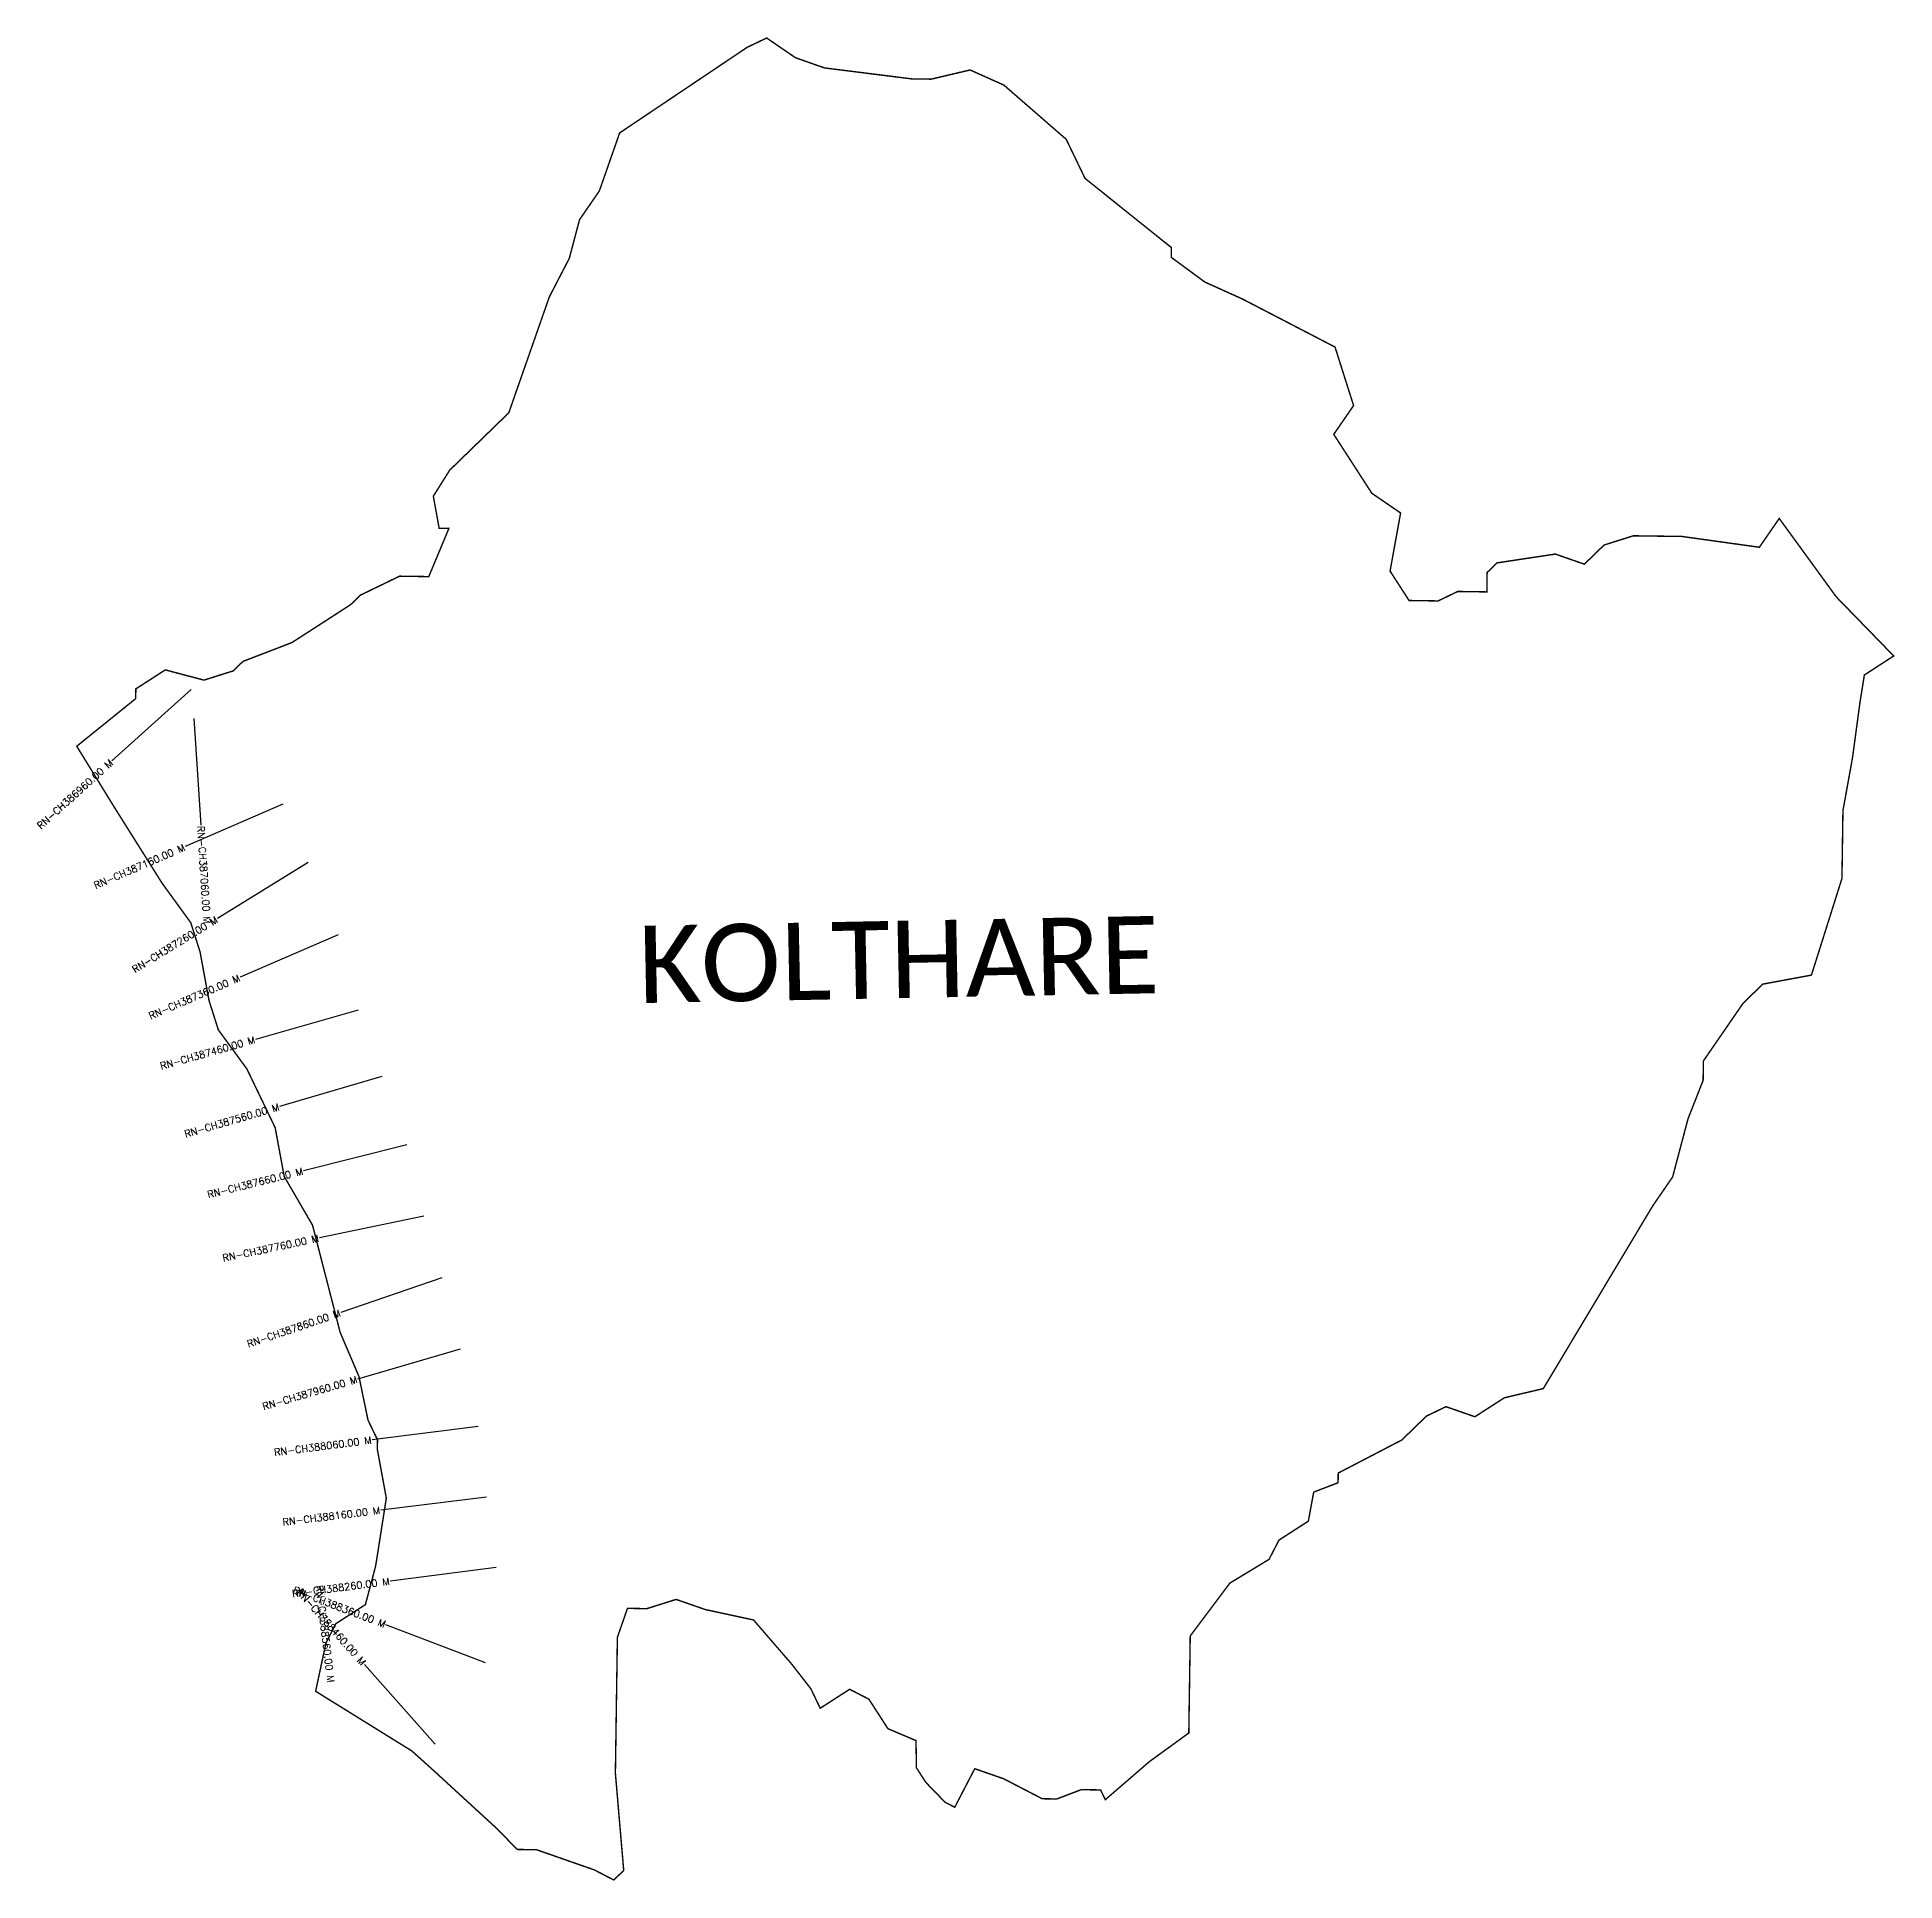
# Model space of a CAD drawing. Header units: metres. Extents: x 301591 to 304203, y 1951581 to 1954175.
import ezdxf
from ezdxf.enums import TextEntityAlignment as Align

# ---------------------------------------------------------------- set-up
doc = ezdxf.new("R2010")
doc.units = ezdxf.units.M
doc.header["$MEASUREMENT"] = 0
for name, color, linetype in [('CS', 134, 'Continuous'), ('CSMark', 6, 'Continuous'), ('VILLAGE NAME', 250, 'Continuous')]:
    doc.layers.add(name, color=color, linetype=linetype)
doc.styles.get("Standard").update_dxf_attribs({"font": 'simplex.shx'})

msp = doc.modelspace()

# ---------------------------------------------------------------- linework, layer by layer
at = {"color": 6, "const_width": 2, "flags": 128}
msp.add_lwpolyline([(301647, 1953177.2), (301729.9, 1953244.2), (301730.1, 1953257.9), (301771.5, 1953284.6), (301825.9, 1953270.2), (301867, 1953283.2), (301880.8, 1953296.6), (301925.7, 1953313.8), (301949.5, 1953323), (301976.2, 1953340.2), (302032.2, 1953376.4), (302046, 1953389.8), (302101, 1953416.4), (302142, 1953415.8), (302170.3, 1953483.6), (302156.6, 1953483.8), (302148.4, 1953528.9), (302171.4, 1953565.5), (302209.3, 1953602.3), (302254.5, 1953646.2), (302311.5, 1953809.2), (302339.6, 1953863.5), (302354, 1953917.8), (302381.9, 1953958.4), (302410.4, 1954039.9), (302589.6, 1954160.2), (302617.1, 1954173.4), (302657.7, 1954145.6), (302698.4, 1954131.3), (302821, 1954115.9), (302848.4, 1954115.5), (302903.2, 1954128.4), (302950.6, 1954107.2), (303038.3, 1954030.9), (303064.8, 1953975.9), (303186.2, 1953878.6), (303186, 1953864.9), (303233.3, 1953830.1), (303285.6, 1953806.5), (303416.3, 1953738.7), (303442.4, 1953656.4), (303414.5, 1953615.9), (303468, 1953533.1), (303508.5, 1953505.3), (303493.7, 1953423.6), (303520.4, 1953382.2), (303561.3, 1953381.6), (303588.8, 1953394.9), (303629.8, 1953394.3), (303630.2, 1953421.6), (303644.1, 1953435.1), (303726.1, 1953447.5), (303766.9, 1953433.3), (303794.6, 1953460.2), (303835.7, 1953473.2), (303904, 1953472.3), (304013, 1953457.1), (304040.9, 1953497.6), (304121.2, 1953387.2), (304201.9, 1953304.2), (304160.6, 1953277.4), (304154.4, 1953238.6), (304143.9, 1953160.7), (304130.5, 1953086.7), (304129.1, 1952991.2), (304086.2, 1952855.3), (304017.8, 1952842.6), (303990.1, 1952815.7), (303934.3, 1952734.6), (303933.9, 1952707.3), (303912.6, 1952653), (303891, 1952571.4), (303863.1, 1952530.8), (303709.2, 1952273.7), (303654.4, 1952260.8), (303613, 1952234.1), (303572.3, 1952248.3), (303544.8, 1952235), (303510.2, 1952201.4), (303420.8, 1952154.9), (303420.6, 1952141.3), (303386.3, 1952128.1), (303378.8, 1952087.3), (303337.5, 1952060.6), (303323.5, 1952033.5), (303268.4, 1952000.1), (303212.7, 1951925.8), (303210.7, 1951789.3), (303155.5, 1951749.2), (303093.3, 1951695.5), (303086.7, 1951709.2), (303059.4, 1951709.6), (303025.1, 1951696.5), (303004.6, 1951696.8), (302950.4, 1951724.9), (302909.7, 1951739.1), (302881.6, 1951684.9), (302868, 1951691.9), (302841.1, 1951719.6), (302827.7, 1951740.3), (302827.1, 1951778.6), (302787.6, 1951795.4), (302760.9, 1951836.8), (302733.8, 1951850.8), (302692.4, 1951824.1), (302679.2, 1951851.6), (302658.4, 1951878.3), (302652.4, 1951886.1), (302598.6, 1951948.3), (302534.1, 1951962.2), (302530.6, 1951963), (302519.6, 1951966.8), (302510.2, 1951970.1), (302497.6, 1951974.5), (302489.8, 1951977.2), (302448.7, 1951964.2), (302421.4, 1951964.6), (302407.2, 1951923.8), (302404.4, 1951732.7), (302416.1, 1951596), (302402.2, 1951582.5), (302375.1, 1951596.6), (302293.6, 1951625.1), (302266.3, 1951625.5), (302252.9, 1951639.3), (302235.8, 1951656.6), (302223.3, 1951668.1), (302148.8, 1951736.5), (302118.1, 1951764.1), (301982.9, 1951848), (301997.5, 1951916.1), (302011.5, 1951943.2), (302052.9, 1951969.9), (302066, 1952019.2), (302067.3, 1952024.3), (302068.9, 1952034.3), (302073.8, 1952065.6), (302082.3, 1952119.6), (302069.7, 1952188.1), (302069.9, 1952201.7), (302056.6, 1952229.2), (302044.4, 1952287.9), (302043.8, 1952290.8), (302017.4, 1952352.7), (301978.6, 1952503.4), (301938.7, 1952572.2), (301926, 1952640.7), (301886.3, 1952723.2), (301846.1, 1952778.3), (301833, 1952819.5), (301820.4, 1952887.9), (301807.3, 1952929.1), (301775.4, 1952973), (301767.2, 1952984.3), (301701.6, 1953088.6), (301647, 1953177.2)], dxfattribs=at)
at = {"layer": 'CS'}
for p, q in [((301807.8, 1953257.2), (301696.5, 1953156.6)), ((301811.6, 1953216.1), (301821.3, 1953066.4)), ((301937, 1953095.6), (301799.3, 1953036)), ((301972.5, 1953013.6), (301844.7, 1952935)), ((302014.4, 1952911.8), (301876.7, 1952852.4)), ((302042.6, 1952806.1), (301898.3, 1952764.9)), ((302076.1, 1952712.7), (301932.2, 1952670.5)), ((302111.2, 1952616.4), (301965.7, 1952580.1)), ((302135, 1952516.4), (301988.2, 1952485.6)), ((302160.4, 1952429.3), (302018.5, 1952380.8)), ((302186, 1952329.3), (302042, 1952287.2)), ((302211.3, 1952220.6), (302062.5, 1952201.5)), ((302223.3, 1952120.9), (302074.4, 1952102.7)), ((302236.6, 1952022.3), (302087.8, 1952003)), ((302221.9, 1951888.1), (302081.8, 1951941.5)), ((302151, 1951773.5), (302051.6, 1951885.8))]:
    msp.add_line(p, q, dxfattribs=at)

# ---------------------------------------------------------------- texts
at = {"layer": 'CSMark'}
for s, rotation, p in [('RN-CH386960.00 M', 42.1076, (301695.8, 1953156)), ('RN-CH387160.00 M', 23.4138, (301798.4, 1953035.6)), ('RN-CH387260.00 M', 31.5995, (301843.8, 1952934.5)), ('RN-CH387360.00 M', 23.3463, (301875.7, 1952852)), ('RN-CH387460.00 M', 15.9076, (301897.4, 1952764.7)), ('RN-CH387560.00 M', 16.3461, (301931.2, 1952670.2)), ('RN-CH387660.00 M', 14.032, (301964.8, 1952579.8)), ('RN-CH387760.00 M', 11.8744, (301987.2, 1952485.4)), ('RN-CH387860.00 M', 18.8403, (302017.5, 1952380.5)), ('RN-CH387960.00 M', 16.3105, (302041.1, 1952286.9)), ('RN-CH388060.00 M', 7.2886, (302061.5, 1952201.4)), ('RN-CH388160.00 M', 6.9654, (302073.4, 1952102.6)), ('RN-CH388260.00 M', 7.3776, (302086.8, 1952002.9)), ('RN-CH388360.00 M', 339.1448, (302080.8, 1951941.9)), ('RN-CH388460.00 M', 311.5225, (302050.9, 1951886.5)), ('RN-CH388560.00 M', 276.8631, (302004.5, 1951860.2))]:
    msp.add_text(s, height=10, rotation=rotation, dxfattribs=at).set_placement(p, align=Align.MIDDLE_RIGHT)
msp.add_text('RN-CH387060.00 M', height=10, rotation=273.7131, dxfattribs=at).set_placement((301821.4, 1953065.4), align=Align.MIDDLE_LEFT)
at = {"layer": 'VILLAGE NAME', "insert": (302435.5, 1952924.6), "char_height": 108.748, "attachment_point": 1, "rotation": 1.1028}
msp.add_mtext_dynamic_manual_height_columns('{\\fCalibri|b0|i0|c0|p34;KOLTHARE}', width=1571.314, gutter_width=543.7, heights=[0], dxfattribs=at)

doc.saveas('drawing.dxf')
